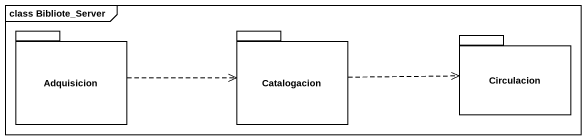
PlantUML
@startuml
mainframe class Bibliote_Server
package Adquisicion {
}
package Catalogacion {
}
package Circulacion {
}
Adquisicion .right.> Catalogacion
Catalogacion .right.> Circulacion
@enduml
